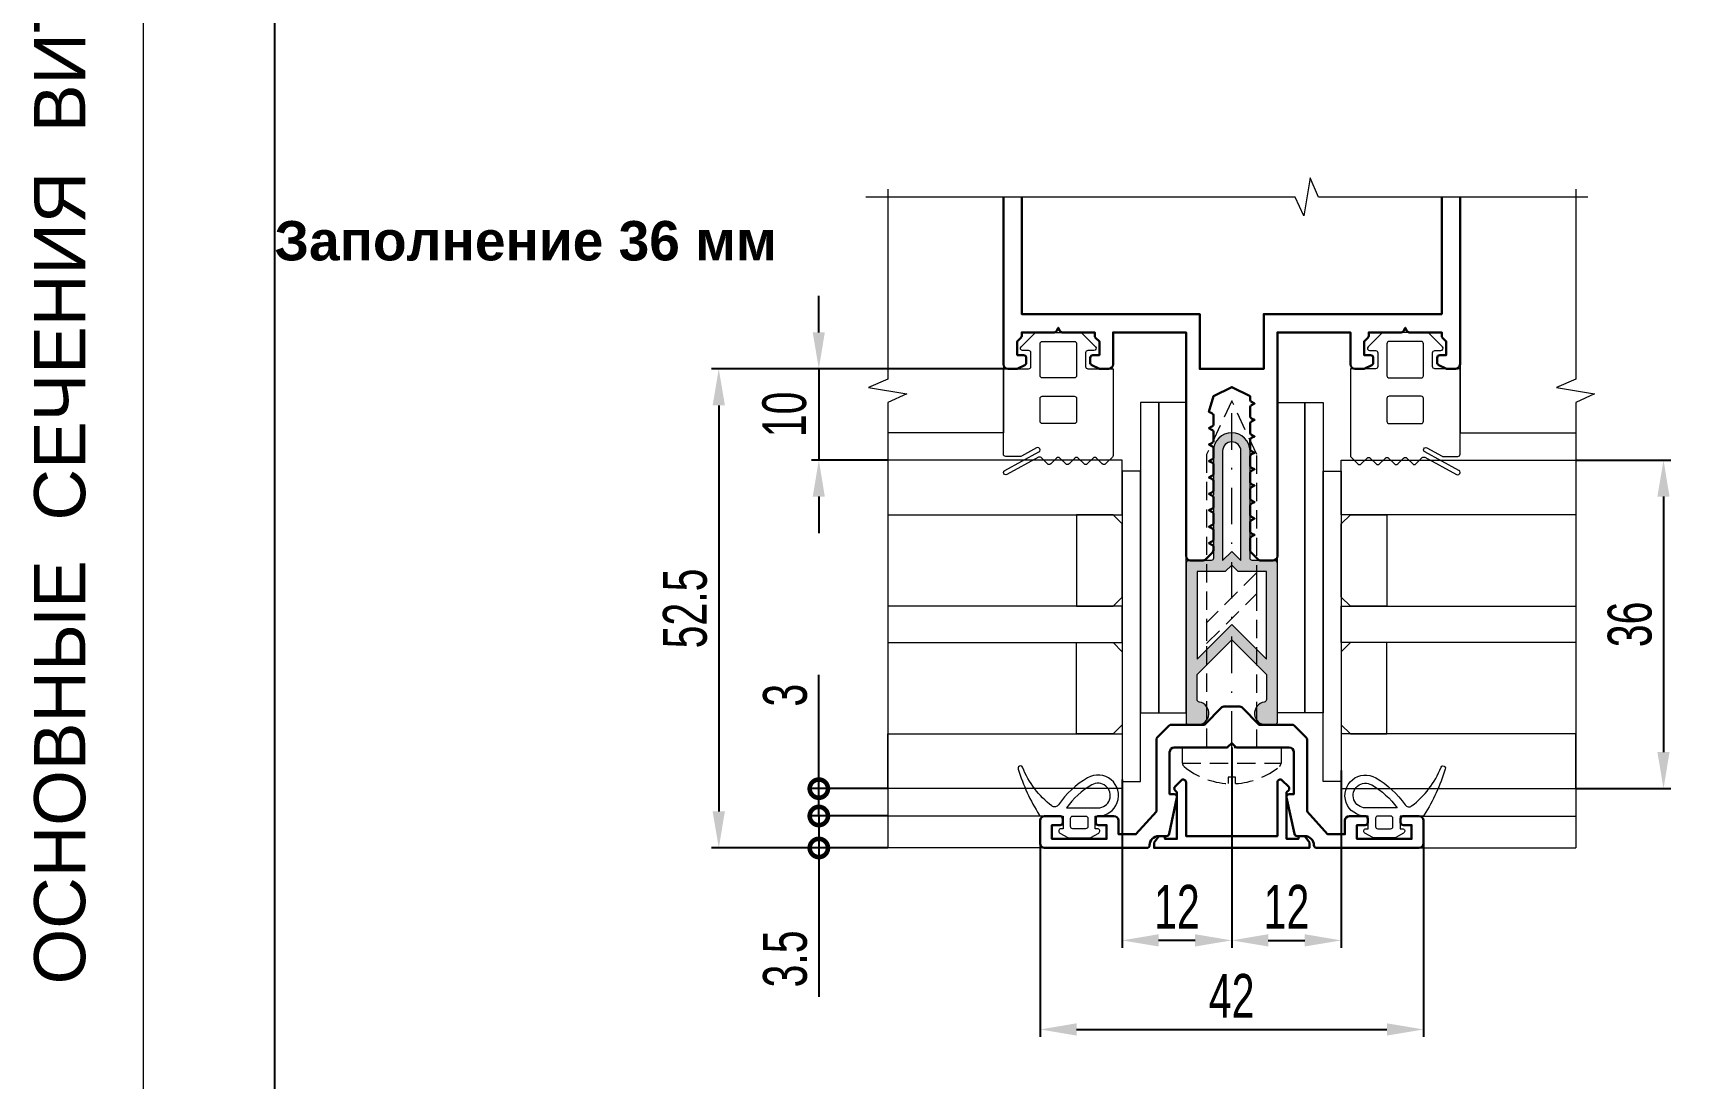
# Model space of a CAD drawing. Extents: x -37 to 8820, y -336 to 478.
# Drawn here: x 8198.5 to 8312.6, y 138.5 to 210.1 of the extents above; entities that cross this region are included whole.
import ezdxf
from ezdxf.enums import TextEntityAlignment as Align

# ---------------------------------------------------------------- set-up
doc = ezdxf.new("R2010")
doc.units = 0
doc.header["$LTSCALE"] = 5
doc.linetypes.add('DASHDOT', pattern=[1, 0.5, -0.25, 0, -0.25])
doc.linetypes.add('HIDDEN', pattern=[0.375, 0.25, -0.125])
doc.layers.get('0').update_dxf_attribs({"linetype": 'CONTINUOUS', "lineweight": 30})
doc.layers.get('DEFPOINTS').update_dxf_attribs({"linetype": 'CONTINUOUS'})
for name, color, linetype, lineweight in [('1', 6, 'DASHDOT', 13), ('2', 3, 'HIDDEN', 13), ('3', 1, 'CONTINUOUS', 20), ('Dimentions', 5, 'CONTINUOUS', 15), ('Glass', 5, 'CONTINUOUS', 20), ('Зигзаг', 1, 'CONTINUOUS', 15), ('Конструкции', 252, 'CONTINUOUS', 20), ('Подкладки', 1, 'CONTINUOUS', 20), ('Текстовый', 7, 'CONTINUOUS', 9), ('Уплотнители', 1, 'CONTINUOUS', 20), ('Штриховка', 1, 'CONTINUOUS', 5)]:
    doc.layers.add(name, color=color, linetype=linetype, lineweight=lineweight)
doc.layers.add('Скрытые', color=14, linetype='CONTINUOUS', plot=False)
doc.styles.add('3', font='RUSS.SHX', dxfattribs={"width": 0.7, "height": 3})
doc.styles.add('4', font='RUSS.shx', dxfattribs={"width": 0.7, "height": 3.5})
doc.styles.add('Каталожный', font='arial.ttf', dxfattribs={"height": 2.5})
doc.styles.add('Фирм', font='arial.ttf', dxfattribs={"height": 3.5})
doc.dimstyles.new('MX1_6', dxfattribs={"dimtxt": 3, "dimasz": 2.5, "dimexe": 0.5, "dimexo": 0, "dimgap": 0.8, "dimtad": 1, "dimlfac": 1.6, "dimdsep": 46, "dimtxsty": '3', "dimcen": 0, "dimclrd": 256, "dimclre": 256, "dimclrt": 256, "dimaunit": 1, "dimadec": 0, "dimazin": 0, "dimtfac": 1, "dimtmove": 0, "dimatfit": 1, "dimfxl": 1, "dimtvp": 1, "dimtolj": 1, "dimtzin": 0, "dimarcsym": 0})

# ---------------------------------------------------------------- blocks, each defined once
blk = doc.blocks.new('*D178')
at = {"layer": 'DEFPOINTS', "color": 0, "linetype": 'Continuous', "transparency": 16777216}
for p in [(8304.07, 180.91), (8304.07, 158.41), (8310.08, 158.41)]:
    blk.add_point(p, dxfattribs=at)
at = {"layer": 'Dimentions', "linetype": 'Continuous', "lineweight": -2, "transparency": 16777216}
for p, q in [((8304.07, 180.91), (8310.58, 180.91)), ((8310.08, 178.41), (8310.08, 160.91)), ((8304.07, 158.41), (8310.58, 158.41))]:
    blk.add_line(p, q, dxfattribs=at)
at = {"layer": 'Dimentions', "linetype": 'Continuous', "transparency": 16777216}
for points in [[(8309.66, 178.41), (8310.49, 178.41), (8310.08, 180.91)], [(8309.66, 160.91), (8310.49, 160.91), (8310.08, 158.41)]]:
    blk.add_solid(points, dxfattribs=at)
at = {"layer": 'Dimentions', "linetype": 'Continuous', "transparency": 16777216, "insert": (8307.78, 169.66), "char_height": 3, "attachment_point": 5, "rotation": 90, "style": '3'}
blk.add_mtext('\\A1;36', dxfattribs=at)
blk = doc.blocks.new('_DotSmall')
at = {"color": 0, "linetype": 'ByBlock', "const_width": 0.5}
blk.add_lwpolyline([(-0.0625, 0, 1), (0.0625, 0, 1)], format="xyb", close=True, dxfattribs=at)
blk = doc.blocks.new('*D179')
at = {"layer": 'DEFPOINTS', "color": 0, "linetype": 'Continuous', "transparency": 16777216}
for p in [(8256.98, 158.41), (8252.26, 156.54), (8256.98, 156.54)]:
    blk.add_point(p, dxfattribs=at)
at = {"layer": 'Dimentions', "linetype": 'Continuous', "lineweight": -2, "transparency": 16777216}
for p, q in [((8252.26, 158.41), (8252.26, 166.21)), ((8256.98, 158.41), (8251.76, 158.41)), ((8252.26, 156.54), (8252.26, 158.41)), ((8256.98, 156.54), (8251.76, 156.54)), ((8252.26, 156.54), (8252.26, 154.04))]:
    blk.add_line(p, q, dxfattribs=at)
at = {"layer": 'Dimentions', "linetype": 'Continuous', "lineweight": -2, "transparency": 16777216, "xscale": 2.5, "yscale": 2.5, "zscale": 2.5}
for p, rotation in [((8252.26, 158.41), 270), ((8252.26, 156.54), 90)]:
    blk.add_blockref('_DotSmall', p, dxfattribs=dict(at, rotation=rotation))
at = {"layer": 'Dimentions', "linetype": 'Continuous', "transparency": 16777216, "insert": (8249.96, 164.81), "char_height": 3, "attachment_point": 5, "rotation": 90, "style": '3'}
blk.add_mtext('\\A1;3', dxfattribs=at)
blk = doc.blocks.new('*D180')
at = {"layer": 'DEFPOINTS', "color": 0, "linetype": 'Continuous', "transparency": 16777216}
for p in [(8264.9, 187.16), (8252.26, 180.91), (8256.98, 180.91)]:
    blk.add_point(p, dxfattribs=at)
at = {"layer": 'Dimentions', "linetype": 'Continuous', "lineweight": -2, "transparency": 16777216}
for p, q in [((8252.26, 189.66), (8252.26, 192.16)), ((8264.9, 187.16), (8251.76, 187.16)), ((8252.26, 187.16), (8252.26, 180.91)), ((8256.98, 180.91), (8251.76, 180.91)), ((8252.26, 178.41), (8252.26, 175.91))]:
    blk.add_line(p, q, dxfattribs=at)
at = {"layer": 'Dimentions', "linetype": 'Continuous', "transparency": 16777216}
for points in [[(8251.84, 189.66), (8252.67, 189.66), (8252.26, 187.16)], [(8251.84, 178.41), (8252.67, 178.41), (8252.26, 180.91)]]:
    blk.add_solid(points, dxfattribs=at)
at = {"layer": 'Dimentions', "linetype": 'Continuous', "transparency": 16777216, "insert": (8249.91, 184.04), "char_height": 3, "attachment_point": 5, "rotation": 90, "style": '3'}
blk.add_mtext('\\A1;10', dxfattribs=at)
blk = doc.blocks.new('*D181')
at = {"layer": 'DEFPOINTS', "color": 0, "linetype": 'Continuous', "transparency": 16777216}
for p in [(8254.99, 187.16), (8245.41, 154.35), (8256.98, 154.35)]:
    blk.add_point(p, dxfattribs=at)
at = {"layer": 'Dimentions', "linetype": 'Continuous', "lineweight": -2, "transparency": 16777216}
for p, q in [((8254.99, 187.16), (8244.91, 187.16)), ((8245.41, 184.66), (8245.41, 156.85)), ((8256.98, 154.35), (8244.91, 154.35))]:
    blk.add_line(p, q, dxfattribs=at)
at = {"layer": 'Dimentions', "linetype": 'Continuous', "transparency": 16777216}
for points in [[(8244.99, 184.66), (8245.83, 184.66), (8245.41, 187.16)], [(8244.99, 156.85), (8245.83, 156.85), (8245.41, 154.35)]]:
    blk.add_solid(points, dxfattribs=at)
at = {"layer": 'Dimentions', "linetype": 'Continuous', "transparency": 16777216, "insert": (8243.11, 170.75), "char_height": 3, "attachment_point": 5, "rotation": 90, "style": '3'}
blk.add_mtext('\\A1;52.5', dxfattribs=at)
blk = doc.blocks.new('KP45571')
at = {"lineweight": -2, "flags": 128}
blk.add_lwpolyline([(6.21, -5.01, -0.414214), (6.21, -5.44), (5.54, -6.11, -0.668179), (5, -5.88), (5, 0), (-5, 0), (-5, -5.88, -0.668179), (-5.54, -6.11), (-6.21, -5.44, -0.414214), (-6.21, -5.01), (-6, -4.8), (-6, 0.3), (-7.3, 0.3), (-7.3, 0.3, -0.414214), (-7.6, 0), (-8, 0), (-8.5, 0.7), (-8.5, 1.3), (8.5, 1.3), (8.5, 0.7), (8, 0), (7.6, 0, -0.414214), (7.3, 0.3), (6, 0.3), (6, -4.8)], format="xyb", close=True, dxfattribs=at)
at = {"layer": '3', "style": '4', "width": 0.7, "flags": 3}
blk.add_attdef('КП45571', (0, 1.3), '', height=3.5, dxfattribs=at)
blk = doc.blocks.new('*D198')
at = {"layer": 'DEFPOINTS', "color": 0, "linetype": 'Continuous', "transparency": 16777216}
for p in [(8256.98, 156.54), (8252.26, 154.35), (8256.98, 154.35)]:
    blk.add_point(p, dxfattribs=at)
at = {"layer": 'Dimentions', "linetype": 'Continuous', "lineweight": -2, "transparency": 16777216}
for p, q in [((8252.26, 156.54), (8252.26, 159.04)), ((8256.98, 156.54), (8251.76, 156.54)), ((8252.26, 156.54), (8252.26, 154.35)), ((8256.98, 154.35), (8251.76, 154.35)), ((8252.26, 154.35), (8252.26, 144.15))]:
    blk.add_line(p, q, dxfattribs=at)
at = {"layer": 'Dimentions', "linetype": 'Continuous', "lineweight": -2, "transparency": 16777216, "xscale": 2.5, "yscale": 2.5, "zscale": 2.5}
for p, rotation in [((8252.26, 156.54), 270), ((8252.26, 154.35), 90)]:
    blk.add_blockref('_DotSmall', p, dxfattribs=dict(at, rotation=rotation))
at = {"layer": 'Dimentions', "linetype": 'Continuous', "transparency": 16777216, "insert": (8249.96, 146.75), "char_height": 3, "attachment_point": 5, "rotation": 90, "style": '3'}
blk.add_mtext('\\A1;3.5', dxfattribs=at)
blk = doc.blocks.new('*D199')
at = {"layer": 'DEFPOINTS', "color": 0, "transparency": 16777216}
for p in [(8280.52, 161.22), (8273.02, 159.04), (8273.02, 148.02)]:
    blk.add_point(p, dxfattribs=at)
at = {"layer": 'Dimentions', "lineweight": -2, "transparency": 16777216}
for p, q in [((8280.52, 161.22), (8280.52, 147.52)), ((8273.02, 159.04), (8273.02, 147.52)), ((8278.02, 148.02), (8275.52, 148.02))]:
    blk.add_line(p, q, dxfattribs=at)
at = {"layer": 'Dimentions', "transparency": 16777216}
for points in [[(8275.52, 148.44), (8275.52, 147.6), (8273.02, 148.02)], [(8278.02, 148.44), (8278.02, 147.6), (8280.52, 148.02)]]:
    blk.add_solid(points, dxfattribs=at)
at = {"layer": 'Dimentions', "transparency": 16777216, "insert": (8276.77, 150.32), "char_height": 3, "attachment_point": 5, "style": '3'}
blk.add_mtext('\\A1;12', dxfattribs=at)
blk = doc.blocks.new('*D200')
at = {"layer": 'DEFPOINTS', "color": 0, "transparency": 16777216}
for p in [(8280.52, 161.22), (8288.02, 159.66), (8288.02, 148.02)]:
    blk.add_point(p, dxfattribs=at)
at = {"layer": 'Dimentions', "lineweight": -2, "transparency": 16777216}
for p, q in [((8280.52, 161.22), (8280.52, 147.52)), ((8288.02, 159.66), (8288.02, 147.52)), ((8283.02, 148.02), (8285.52, 148.02))]:
    blk.add_line(p, q, dxfattribs=at)
at = {"layer": 'Dimentions', "transparency": 16777216}
for points in [[(8283.02, 148.44), (8283.02, 147.6), (8280.52, 148.02)], [(8285.52, 148.44), (8285.52, 147.6), (8288.02, 148.02)]]:
    blk.add_solid(points, dxfattribs=at)
at = {"layer": 'Dimentions', "transparency": 16777216, "insert": (8284.27, 150.32), "char_height": 3, "attachment_point": 5, "style": '3'}
blk.add_mtext('\\A1;12', dxfattribs=at)
blk = doc.blocks.new('*D201')
at = {"layer": 'DEFPOINTS', "color": 0, "transparency": 16777216}
for p in [(8267.4, 154.66), (8293.65, 154.66), (8293.65, 141.92)]:
    blk.add_point(p, dxfattribs=at)
at = {"layer": 'Dimentions', "lineweight": -2, "transparency": 16777216}
for p, q in [((8267.4, 154.66), (8267.4, 141.42)), ((8293.65, 154.66), (8293.65, 141.42)), ((8269.9, 141.92), (8291.15, 141.92))]:
    blk.add_line(p, q, dxfattribs=at)
at = {"layer": 'Dimentions', "transparency": 16777216}
for points in [[(8269.9, 142.34), (8269.9, 141.5), (8267.4, 141.92)], [(8291.15, 142.34), (8291.15, 141.5), (8293.65, 141.92)]]:
    blk.add_solid(points, dxfattribs=at)
at = {"layer": 'Dimentions', "transparency": 16777216, "insert": (8280.52, 144.22), "char_height": 3, "attachment_point": 5, "style": '3'}
blk.add_mtext('\\A1;42', dxfattribs=at)

msp = doc.modelspace()

# ---------------------------------------------------------------- hatches: boundary and pattern name
at = {"layer": 'Штриховка'}
h = msp.add_hatch(color=256, dxfattribs=at)
h.dxf.hatch_style = 1
edge = h.paths.add_edge_path(flags=16)
edge.add_line((8280.5242, 174.6605), (8281.1492, 174.0355))
edge.add_line((8281.1492, 174.0355), (8281.1492, 181.5355))
edge.add_arc((8280.5242, 181.5355), 0.625, 0, 180)
edge.add_line((8279.8992, 181.5355), (8279.8992, 174.0355))
edge.add_line((8279.8992, 174.0355), (8280.5242, 174.6605))
h.paths.add_polyline_path([(8280.9635, 173.2855), (8280.5242, 173.7249), (8280.0848, 173.2855), (8278.1492, 173.2855), (8278.1492, 167.2837), (8280.5242, 169.6587), (8282.8992, 167.2837), (8282.8992, 173.2855)], flags=16)
edge = h.paths.add_edge_path()
edge.add_line((8283.4617, 174.0355), (8281.9304, 174.0355))
edge.add_arc((8281.9304, 174.1918), 0.1562, 180, 270, ccw=False)
edge.add_line((8281.7742, 174.1918), (8281.7742, 178.2855))
edge.add_arc((8281.6804, 178.4105), 0.1562, 306.869898, 413.130102)
edge.add_line((8281.7742, 178.5355), (8281.7742, 181.5355))
edge.add_arc((8280.5242, 181.5355), 1.25, 0, 180)
edge.add_line((8279.2742, 181.5355), (8279.2742, 178.5355))
edge.add_arc((8279.3679, 178.4105), 0.1562, 126.869898, 233.130102)
edge.add_line((8279.2742, 178.2855), (8279.2742, 174.1918))
edge.add_arc((8279.1179, 174.1918), 0.1562, -90, 0, ccw=False)
edge.add_line((8279.1179, 174.0355), (8277.5867, 174.0355))
edge.add_arc((8277.5867, 173.848), 0.1875, 90, 180)
edge.add_line((8277.3992, 173.848), (8277.3992, 162.973))
edge.add_arc((8277.5867, 162.973), 0.1875, 180, 270)
edge.add_line((8277.5867, 162.7855), (8278.1804, 162.7855))
edge.add_arc((8278.1804, 163.5668), 0.7812, 270, 440.718201)
edge.add_arc((8278.3367, 164.5229), 0.1875, 180, 260.718201, ccw=False)
edge.add_line((8278.1492, 164.5229), (8278.1492, 166.223))
edge.add_line((8278.1492, 166.223), (8280.5242, 168.598))
edge.add_line((8280.5242, 168.598), (8282.8992, 166.223))
edge.add_line((8282.8992, 166.223), (8282.8992, 164.5229))
edge.add_arc((8282.7117, 164.5229), 0.1875, -80.718201, 0, ccw=False)
edge.add_arc((8282.8679, 163.5668), 0.7812, 99.281799, 270)
edge.add_line((8282.8679, 162.7855), (8283.4617, 162.7855))
edge.add_arc((8283.4617, 162.973), 0.1875, 270, 360)
edge.add_line((8283.6492, 162.973), (8283.6492, 173.848))
edge.add_arc((8283.4617, 173.848), 0.1875, 360, 450)

# ---------------------------------------------------------------- linework, layer by layer
msp.add_lwpolyline([(8264.8992, 198.9244), (8264.8992, 187.473, 0.41421356), (8265.2117, 187.1605), (8265.7924, 187.1605, 0.11643382), (8265.8762, 187.1803), (8266.358, 187.4212, 0.28407904), (8266.4617, 187.5889), (8266.4617, 187.9105, 0.41421356), (8266.2742, 188.098), (8265.8367, 188.098), (8265.8367, 189.0355), (8266.0942, 189.2931, 0.19891237), (8266.1492, 189.4257), (8266.1492, 189.6605), (8268.377, 189.6605, 0.28407904), (8268.5447, 189.7642), (8268.6492, 189.973), (8268.7536, 189.7642, 0.28407904), (8268.9213, 189.6605), (8271.1492, 189.6605), (8271.1492, 189.4257, 0.19891237), (8271.2041, 189.2931), (8271.4617, 189.0355), (8271.4617, 188.098), (8271.0242, 188.098, 0.41421356), (8270.8367, 187.9105), (8270.8367, 187.5889, 0.28407904), (8270.9403, 187.4212), (8271.4221, 187.1803, 0.11643382), (8271.5059, 187.1605), (8272.0867, 187.1605, 0.41421356), (8272.3992, 187.473), (8272.3992, 189.6605), (8277.3992, 189.6605), (8277.3992, 174.348, 0.41421356), (8277.7117, 174.0355), (8278.5715, 174.0355, 0.19891237), (8278.7041, 174.0905), (8279.2192, 174.6056, 0.19891237), (8279.2742, 174.7382), (8279.2742, 174.9509, 0.28407904), (8279.1705, 175.1186), (8278.9617, 175.223), (8279.1705, 175.3275, 0.28407904), (8279.2742, 175.4952), (8279.2742, 176.0759, 0.28407904), (8279.1705, 176.2436), (8278.9617, 176.348), (8279.1705, 176.4525, 0.28407904), (8279.2742, 176.6202), (8279.2742, 177.2009, 0.28407904), (8279.1705, 177.3686), (8278.9617, 177.473), (8279.1705, 177.5775, 0.28407904), (8279.2742, 177.7452), (8279.2742, 178.3259, 0.28407904), (8279.1705, 178.4936), (8278.9617, 178.598), (8279.1705, 178.7025, 0.28407904), (8279.2742, 178.8702), (8279.2742, 179.4509, 0.28407904), (8279.1705, 179.6186), (8278.9617, 179.723), (8279.1705, 179.8275, 0.28407904), (8279.2742, 179.9952), (8279.2742, 180.5759, 0.28407904), (8279.1705, 180.7436), (8278.9617, 180.848), (8279.1705, 180.9525, 0.28407904), (8279.2742, 181.1202), (8279.2742, 181.7009, 0.28407904), (8279.1705, 181.8686), (8278.9617, 181.973), (8279.1705, 182.0775, 0.28407904), (8279.2742, 182.2452), (8279.2742, 182.8259, 0.28407904), (8279.1705, 182.9936), (8278.9617, 183.098), (8279.1705, 183.2025, 0.28407904), (8279.2742, 183.3702), (8279.2742, 183.9509, 0.28407904), (8279.1705, 184.1186), (8278.9617, 184.223), (8279.2742, 185.2855), (8280.5242, 185.9105), (8281.7742, 185.2855), (8281.7742, 185.0577, 0.28407904), (8281.8778, 184.89), (8282.0867, 184.7855), (8281.8778, 184.6811, 0.28407904), (8281.7742, 184.5134), (8281.7742, 183.9327, 0.28407904), (8281.8778, 183.765), (8282.0867, 183.6605), (8281.8778, 183.5561, 0.28407904), (8281.7742, 183.3884), (8281.7742, 182.8077, 0.28407904), (8281.8778, 182.64), (8282.0867, 182.5355), (8281.8778, 182.4311, 0.28407904), (8281.7742, 182.2634), (8281.7742, 181.6827, 0.28407904), (8281.8778, 181.515), (8282.0867, 181.4105), (8281.8778, 181.3061, 0.28407904), (8281.7742, 181.1384), (8281.7742, 180.5577, 0.28407904), (8281.8778, 180.39), (8282.0867, 180.2855), (8281.8778, 180.1811, 0.28407904), (8281.7742, 180.0134), (8281.7742, 179.4327, 0.28407904), (8281.8778, 179.265), (8282.0867, 179.1605), (8281.8778, 179.0561, 0.28407904), (8281.7742, 178.8884), (8281.7742, 178.3077, 0.28407904), (8281.8778, 178.14), (8282.0867, 178.0355), (8281.8778, 177.9311, 0.28407904), (8281.7742, 177.7634), (8281.7742, 177.1827, 0.28407904), (8281.8778, 177.015), (8282.0867, 176.9105), (8281.8778, 176.8061, 0.28407904), (8281.7742, 176.6384), (8281.7742, 176.0577, 0.28407904), (8281.8778, 175.89), (8282.0867, 175.7855), (8281.8778, 175.6811, 0.28407904), (8281.7742, 175.5134), (8281.7742, 174.7382, 0.19891237), (8281.8291, 174.6056), (8282.3442, 174.0905, 0.19891237), (8282.4768, 174.0355), (8283.3367, 174.0355, 0.41421356), (8283.6492, 174.348), (8283.6492, 189.6605), (8288.6492, 189.6605), (8288.6492, 187.473, 0.41421356), (8288.9617, 187.1605), (8289.5424, 187.1605, 0.11643382), (8289.6262, 187.1803), (8290.108, 187.4212, 0.28407904), (8290.2117, 187.5889), (8290.2117, 187.9105, 0.41421356), (8290.0242, 188.098), (8289.5867, 188.098), (8289.5867, 189.0355), (8289.8442, 189.2931, 0.19891237), (8289.8992, 189.4257), (8289.8992, 189.6605), (8292.127, 189.6605, 0.28407904), (8292.2947, 189.7642), (8292.3992, 189.973), (8292.5036, 189.7642, 0.28407904), (8292.6713, 189.6605), (8294.8992, 189.6605), (8294.8992, 189.4257, 0.19891237), (8294.9541, 189.2931), (8295.2117, 189.0355), (8295.2117, 188.098), (8294.7742, 188.098, 0.41421356), (8294.5867, 187.9105), (8294.5867, 187.5889, 0.28407904), (8294.6903, 187.4212), (8295.1721, 187.1803, 0.11643382), (8295.2559, 187.1605), (8295.8367, 187.1605, 0.41421356), (8296.1492, 187.473), (8296.1492, 198.9244)], format="xyb")
msp.add_lwpolyline([(8266.1492, 198.9157), (8266.1492, 190.9105), (8278.3367, 190.9105), (8278.3367, 187.1605), (8282.7117, 187.1605), (8282.7117, 190.9105), (8294.8992, 190.9105), (8294.8992, 198.9244)])
msp.add_lwpolyline([(8272.4617, 156.5355), (8271.3992, 156.5355, 0.41421356), (8271.2117, 156.348), (8271.2117, 156.098, 0.41421356), (8271.3992, 155.9105), (8271.9617, 155.9105), (8271.9617, 154.973), (8268.2117, 154.973), (8268.2117, 155.9105), (8268.7742, 155.9105, 0.41421356), (8268.9617, 156.098), (8268.9617, 156.348, 0.41421356), (8268.7742, 156.5355), (8267.7117, 156.5355, 0.41421356), (8267.3992, 156.223), (8267.3992, 154.6605, 0.41421356), (8267.7117, 154.348), (8274.7117, 154.348, 0.41421356), (8274.8992, 154.5355, -0.41421356), (8275.5242, 155.1605), (8276.0553, 155.1605, 0.35411857), (8276.2387, 155.3091), (8276.7701, 157.8091, 0.47697553), (8276.5867, 158.0355), (8276.2742, 158.0355), (8276.2742, 160.9105, -0.41421356), (8276.5867, 161.223), (8280.134, 161.223, 0.19891237), (8280.2666, 161.278), (8280.5242, 161.5355), (8280.7817, 161.278, 0.19891237), (8280.9143, 161.223), (8284.4617, 161.223, -0.41421356), (8284.7742, 160.9105), (8284.7742, 158.0355), (8284.4617, 158.0355, 0.47697553), (8284.2782, 157.8091), (8284.8096, 155.3091, 0.35411857), (8284.993, 155.1605), (8285.5242, 155.1605, -0.41421356), (8286.1492, 154.5355, 0.41421356), (8286.3367, 154.348), (8293.3367, 154.348, 0.41421356), (8293.6492, 154.6605), (8293.6492, 156.223, 0.41421356), (8293.3367, 156.5355), (8292.2742, 156.5355, 0.41421356), (8292.0867, 156.348), (8292.0867, 156.098, 0.41421356), (8292.2742, 155.9105), (8292.8367, 155.9105), (8292.8367, 154.973), (8289.0867, 154.973), (8289.0867, 155.9105), (8289.6492, 155.9105, 0.41421356), (8289.8367, 156.098), (8289.8367, 156.348, 0.41421356), (8289.6492, 156.5355), (8288.5867, 156.5355, 0.41421356), (8288.2742, 156.223), (8288.2742, 155.2855), (8287.0867, 155.2854), (8285.6804, 156.848), (8285.6804, 161.7704, 0.19891237), (8285.6255, 161.903), (8284.7978, 162.7306, 0.19891237), (8284.6652, 162.7855), (8282.3992, 162.7855), (8281.2041, 163.9806, 0.19891237), (8281.0715, 164.0355), (8279.9768, 164.0355, 0.19891237), (8279.8442, 163.9806), (8278.6492, 162.7855), (8276.3831, 162.7855, 0.19891237), (8276.2505, 162.7306), (8275.4228, 161.903, 0.19891237), (8275.3679, 161.7704), (8275.3679, 156.848), (8273.9617, 155.2855), (8272.7742, 155.2855), (8272.7742, 156.223, 0.41421356)], format="xyb", close=True)
at = {"layer": '1'}
msp.add_line((8280.5242, 161.223), (8280.5242, 184.973), dxfattribs=at)
at = {"layer": '2'}
msp.add_line((8277.1492, 160.167), (8283.8992, 160.167), dxfattribs=at)
for points in [[(8282.2429, 161.223), (8282.2429, 181.2872), (8280.5242, 184.973), (8278.8054, 181.2872), (8278.8054, 161.223)], [(8278.8054, 168.3413), (8282.2429, 171.7788), (8282.2429, 173.2111), (8278.8054, 169.7736)]]:
    msp.add_lwpolyline(points, close=True, dxfattribs=at)
msp.add_lwpolyline([(8280.2785, 158.7602, -0.16184886), (8277.2628, 159.9259, -0.22388754), (8277.1492, 160.167), (8277.1492, 161.223), (8283.8992, 161.223), (8283.8992, 160.167, -0.22388754), (8283.7855, 159.9259, -0.16184886), (8280.7698, 158.7602), (8280.7698, 159.1979), (8280.2785, 159.1979)], format="xyb", close=True, dxfattribs=at)
at = {"layer": '3'}
for points in [[(8283.4617, 174.0355), (8281.9304, 174.0355, -0.41421356), (8281.7742, 174.1918), (8281.7742, 178.2855, 0.5), (8281.7742, 178.5355), (8281.7742, 181.5355, 1), (8279.2742, 181.5355), (8279.2742, 178.5355, 0.5), (8279.2742, 178.2855), (8279.2742, 174.1918, -0.41421356), (8279.1179, 174.0355), (8277.5867, 174.0355, 0.41421356), (8277.3992, 173.848), (8277.3992, 162.973, 0.41421356), (8277.5867, 162.7855), (8278.1804, 162.7855, 0.92211283), (8278.3064, 164.3378, -0.36752318), (8278.1492, 164.5229), (8278.1492, 166.223), (8280.5242, 168.598), (8282.8992, 166.223), (8282.8992, 164.5229, -0.36752318), (8282.7419, 164.3378, 0.92211283), (8282.8679, 162.7855), (8283.4617, 162.7855, 0.41421356), (8283.6492, 162.973), (8283.6492, 173.848, 0.41421356)], [(8280.5242, 174.6605), (8281.1492, 174.0355), (8281.1492, 181.5355, 1), (8279.8992, 181.5355), (8279.8992, 174.0355), (8280.5242, 174.6605)], [(8266.2005, 159.8747, 1.0422603), (8265.9155, 159.7471, 0.06938651), (8267.3527, 156.6077, 0.25612166), (8267.4845, 156.5355), (8268.9929, 156.5355), (8268.9929, 155.6605), (8268.8367, 155.6605, 0.76732699), (8268.7585, 155.369), (8269.2998, 155.0565, 0.1316525), (8269.3779, 155.0355), (8270.7954, 155.0355, 0.1316525), (8270.8735, 155.0565), (8271.4148, 155.369, 0.76732699), (8271.3367, 155.6605), (8271.1804, 155.6605), (8271.1804, 156.5355), (8271.3679, 156.5355, 1.30631166), (8270.6592, 159.1564, 0.11066769), (8268.6568, 157.2961, -0.42927293), (8268.2093, 157.2248, -0.13544749)], [(8294.8478, 159.8747, -1.0422603), (8295.1328, 159.7471, -0.06938651), (8293.6956, 156.6077, -0.25612166), (8293.5638, 156.5355), (8292.0554, 156.5355), (8292.0554, 155.6605), (8292.2117, 155.6605, -0.76732699), (8292.2898, 155.369), (8291.7485, 155.0565, -0.1316525), (8291.6704, 155.0355), (8290.2529, 155.0355, -0.1316525), (8290.1748, 155.0565), (8289.6335, 155.369, -0.76732699), (8289.7117, 155.6605), (8289.8679, 155.6605), (8289.8679, 156.5355), (8289.6804, 156.5355, -1.30631166), (8290.3891, 159.1564, -0.11066769), (8292.3915, 157.2961, 0.42927293), (8292.839, 157.2248, 0.13544749)], [(8271.3679, 157.098, 1.30631166), (8270.9427, 158.6706, 0.10411857), (8269.2054, 157.098)], [(8289.6804, 157.098, -1.30631166), (8290.1056, 158.6706, -0.10411857), (8291.8429, 157.098)], [(8269.6492, 156.5355), (8270.5242, 156.5355, -0.41421356), (8270.6804, 156.3793), (8270.6804, 155.8168, -0.41421356), (8270.5242, 155.6605), (8269.6492, 155.6605, -0.41421356), (8269.4929, 155.8168), (8269.4929, 156.3793, -0.41421356)], [(8291.3992, 156.5355), (8290.5242, 156.5355, 0.41421356), (8290.3679, 156.3793), (8290.3679, 155.8168, 0.41421356), (8290.5242, 155.6605), (8291.3992, 155.6605, 0.41421356), (8291.5554, 155.8168), (8291.5554, 156.3793, 0.41421356)]]:
    msp.add_lwpolyline(points, format="xyb", close=True, dxfattribs=at)
msp.add_lwpolyline([(8280.9635, 173.2855), (8280.5242, 173.7249), (8280.0848, 173.2855), (8278.1492, 173.2855), (8278.1492, 167.2837), (8280.5242, 169.6587), (8282.8992, 167.2837), (8282.8992, 173.2855)], close=True, dxfattribs=at)
at = {"layer": 'Dimentions', "linetype": 'Continuous'}
msp.add_line((8206, 297), (8206, 0), dxfattribs=at)
at = {"layer": 'Glass'}
for points in [[(8256.979, 177.1634), (8273.0242, 177.1605), (8273.0242, 180.9105), (8256.979, 180.9134)], [(8304.0693, 177.1605), (8288.0242, 177.1605), (8288.0242, 180.9105), (8304.0693, 180.9105)], [(8273.0242, 171.5355), (8273.0242, 176.5355), (8272.3992, 177.1605), (8269.8992, 177.1605), (8269.8992, 170.9105), (8272.3992, 170.9105)], [(8288.0242, 171.5355), (8288.0242, 176.5355), (8288.6492, 177.1605), (8291.1492, 177.1605), (8291.1492, 170.9105), (8288.6492, 170.9105)], [(8256.979, 168.4134), (8273.0242, 168.4105), (8273.0242, 170.9105), (8256.979, 170.9134)], [(8304.0693, 168.4105), (8288.0242, 168.4105), (8288.0242, 170.9105), (8304.0693, 170.9105)], [(8273.0242, 167.7855), (8273.0242, 162.7855), (8272.3992, 162.1605), (8269.8992, 162.1605), (8269.8992, 168.4105), (8272.3992, 168.4105)], [(8288.0242, 167.7855), (8288.0242, 162.7855), (8288.6492, 162.1605), (8291.1492, 162.1605), (8291.1492, 168.4105), (8288.6492, 168.4105)], [(8256.979, 162.1634), (8273.0242, 162.1605), (8273.0242, 158.4105), (8256.979, 158.4134)], [(8304.0693, 162.1605), (8288.0242, 162.1605), (8288.0242, 158.4105), (8304.0693, 158.4105)]]:
    msp.add_lwpolyline(points, close=True, dxfattribs=at)
at = {"layer": 'Зигзаг'}
for points in [[(8304.909, 198.9244), (8286.4668, 198.9244), (8285.8859, 200.2423), (8285.4503, 197.6296), (8284.8678, 198.9244), (8255.4684, 198.9244)], [(8256.979, 199.4638), (8256.979, 186.4611), (8255.6611, 185.8802), (8258.2738, 185.4446), (8256.979, 184.8621), (8256.979, 154.348)], [(8304.0693, 199.4638), (8304.0693, 186.4611), (8302.7514, 185.8802), (8305.3641, 185.4446), (8304.0693, 184.8621), (8304.0693, 154.348)]]:
    msp.add_lwpolyline(points, dxfattribs=at)
at = {"layer": 'Конструкции'}
for p, q in [((8267.7117, 156.5355), (8256.979, 156.5355)), ((8293.3367, 156.5355), (8304.0693, 156.5355)), ((8267.7117, 154.348), (8256.979, 154.348)), ((8293.3367, 154.348), (8304.0693, 154.348))]:
    msp.add_line(p, q, dxfattribs=at)
for points in [[(8264.8992, 198.9244), (8264.8992, 182.7855), (8256.979, 182.7855)], [(8296.1492, 198.9244), (8296.1492, 182.7855), (8304.0693, 182.7855)]]:
    msp.add_lwpolyline(points, dxfattribs=at)
at = {"layer": 'Подкладки'}
for points in [[(8275.5242, 184.8443), (8274.2742, 184.8443), (8274.2742, 163.5943), (8275.5242, 163.5943)], [(8277.3992, 184.8443), (8275.5242, 184.8443), (8275.5242, 163.5943), (8277.3992, 163.5943)], [(8283.6492, 184.8443), (8285.5242, 184.8443), (8285.5242, 163.5943), (8283.6492, 163.5943)], [(8285.5242, 184.8443), (8286.7742, 184.8443), (8286.7742, 163.5943), (8285.5242, 163.5943)], [(8274.2742, 180.1605), (8273.0242, 180.1605), (8273.0242, 158.9105), (8274.2742, 158.9105)], [(8286.7742, 180.1605), (8288.0242, 180.1605), (8288.0242, 158.9105), (8286.7742, 158.9105)]]:
    msp.add_lwpolyline(points, close=True, dxfattribs=at)
at = {"layer": 'Скрытые', "linetype": 'Continuous'}
msp.add_lwpolyline([(8380, 10), (8380, 287), (8215, 287), (8215, 10)], close=True, dxfattribs=at)
at = {"layer": 'Уплотнители'}
for points in [[(8267.1684, 181.7464), (8266.1233, 181.1794, -0.12491271), (8266.0488, 181.1605), (8265.0554, 181.1605, -0.41421356), (8264.8992, 181.3168), (8264.8992, 187.1605), (8266.6179, 187.1605, 0.41421356), (8266.7742, 187.3168), (8266.7742, 188.2543, 0.41421356), (8266.6179, 188.4105), (8266.2117, 188.4105, -0.66858666), (8266.1013, 188.6774), (8267.0409, 189.6149, -0.19861919), (8267.1513, 189.6605), (8270.147, 189.6605, -0.19861919), (8270.2574, 189.6149), (8271.197, 188.6774, -0.66858666), (8271.0867, 188.4105), (8270.6804, 188.4105, 0.41421356), (8270.5242, 188.2543), (8270.5242, 187.3168, 0.41421356), (8270.6804, 187.1605), (8272.3992, 187.1605), (8272.3992, 181.2253, -0.19891237), (8272.3534, 181.1148), (8271.8846, 180.646, -0.41421356), (8271.6637, 180.646), (8271.2596, 181.05, 0.41421356), (8271.0387, 181.05), (8270.6346, 180.646, -0.41421356), (8270.4137, 180.646), (8270.0096, 181.05, 0.41421356), (8269.7887, 181.05), (8269.3846, 180.646, -0.41421356), (8269.1637, 180.646), (8268.7596, 181.05, 0.41421356), (8268.5387, 181.05), (8268.1346, 180.646, -0.41421356), (8267.9137, 180.646), (8267.4816, 181.0781, 0.33207606), (8267.2966, 181.1049), (8265.1299, 179.9294, -1), (8264.9809, 180.2041), (8267.3174, 181.4717, 1)], [(8293.8799, 181.7464), (8294.925, 181.1794, 0.12491271), (8294.9995, 181.1605), (8295.9929, 181.1605, 0.41421356), (8296.1492, 181.3168), (8296.1492, 187.1605), (8294.4304, 187.1605, -0.41421356), (8294.2742, 187.3168), (8294.2742, 188.2543, -0.41421356), (8294.4304, 188.4105), (8294.8367, 188.4105, 0.66858666), (8294.947, 188.6774), (8294.0074, 189.6149, 0.19861919), (8293.897, 189.6605), (8290.9013, 189.6605, 0.19861919), (8290.7909, 189.6149), (8289.8513, 188.6774, 0.66858666), (8289.9617, 188.4105), (8290.3679, 188.4105, -0.41421356), (8290.5242, 188.2543), (8290.5242, 187.3168, -0.41421356), (8290.3679, 187.1605), (8288.6492, 187.1605), (8288.6492, 181.2253, 0.19891237), (8288.6949, 181.1148), (8289.1637, 180.646, 0.41421356), (8289.3846, 180.646), (8289.7887, 181.05, -0.41421356), (8290.0096, 181.05), (8290.4137, 180.646, 0.41421356), (8290.6346, 180.646), (8291.0387, 181.05, -0.41421356), (8291.2596, 181.05), (8291.6637, 180.646, 0.41421356), (8291.8846, 180.646), (8292.2887, 181.05, -0.41421356), (8292.5096, 181.05), (8292.9137, 180.646, 0.41421356), (8293.1346, 180.646), (8293.5667, 181.0781, -0.33207606), (8293.7517, 181.1049), (8295.9184, 179.9294, 1), (8296.0674, 180.2041), (8293.7309, 181.4717, -1)], [(8267.5554, 189.0355), (8269.7429, 189.0355, -0.41421356), (8269.8992, 188.8793), (8269.8992, 186.6918, -0.41421356), (8269.7429, 186.5355), (8267.5554, 186.5355, -0.41421356), (8267.3992, 186.6918), (8267.3992, 188.8793, -0.41421356)], [(8293.4929, 189.0355), (8291.3054, 189.0355, 0.41421356), (8291.1492, 188.8793), (8291.1492, 186.6918, 0.41421356), (8291.3054, 186.5355), (8293.4929, 186.5355, 0.41421356), (8293.6492, 186.6918), (8293.6492, 188.8793, 0.41421356)], [(8267.5554, 185.2855), (8269.7429, 185.2855, -0.41421356), (8269.8992, 185.1293), (8269.8992, 183.5668, -0.41421356), (8269.7429, 183.4105), (8267.5554, 183.4105, -0.41421356), (8267.3992, 183.5668), (8267.3992, 185.1293, -0.41421356)], [(8293.4929, 185.2855), (8291.3054, 185.2855, 0.41421356), (8291.1492, 185.1293), (8291.1492, 183.5668, 0.41421356), (8291.3054, 183.4105), (8293.4929, 183.4105, 0.41421356), (8293.6492, 183.5668), (8293.6492, 185.1293, 0.41421356)]]:
    msp.add_lwpolyline(points, format="xyb", close=True, dxfattribs=at)

# ---------------------------------------------------------------- block references
at = {"xscale": 0.625, "yscale": 0.625, "zscale": 0.625, "rotation": 180}
msp.add_blockref('KP45571', (8280.5242, 155.1605), dxfattribs=at)

# ---------------------------------------------------------------- texts
at = {"layer": 'Текстовый', "style": 'Фирм'}
msp.add_text('ОСНОВНЫЕ  СЕЧЕНИЯ  ВИТРАЖА', height=3.5, rotation=90, dxfattribs=at).set_placement((8202.0431, 186.2205), align=Align.CENTER)
at = {"layer": 'Текстовый', "linetype": 'Continuous', "insert": (8215, 197.2847), "char_height": 2.7, "width": 42.664921, "attachment_point": 1, "style": 'Каталожный'}
msp.add_mtext('\\pxql;{\\fArial|b1|i0|c204|p34;Заполнение 36 мм}', dxfattribs=at)

# ---------------------------------------------------------------- dimensions: what is measured, and where the dimension line sits
at = {"layer": 'Dimentions', "linetype": 'Continuous'}
for base, p1, p2, picture, middle in [((8252.257, 180.9105), (8264.8992, 187.1605), (8256.979, 180.9105), '*D180', (8249.9141, 184.0355)), ((8245.4096, 154.348), (8254.9874, 187.1605), (8256.979, 154.348), '*D181', (8243.1096, 170.7543)), ((8310.0764, 158.4105), (8304.0693, 180.9105), (8304.0693, 158.4105), '*D178', (8307.7764, 169.6605))]:
    dim = msp.add_linear_dim(base=base, p1=p1, p2=p2, angle=90, dimstyle='MX1_6', dxfattribs=at)
    dim.commit()
    dim.dimension.update_dxf_attribs({"geometry": picture, "text_midpoint": middle})
dim = msp.add_linear_dim(base=(8252.257, 156.5355), p1=(8256.979, 158.4105), p2=(8256.979, 156.5355), angle=90, dimstyle='MX1_6', override={"dimdec": 1, "dimblk1": 'DotSmall', "dimblk2": 'DotSmall', "dimsah": 1}, dxfattribs=at)
dim.commit()
dim.dimension.update_dxf_attribs({"geometry": '*D179', "text_midpoint": (8252.257, 164.8105), "dimtype": 160})
at = {"layer": 'Dimentions'}
for base, p1, p2, picture, middle in [((8273.0242, 148.0205), (8280.5242, 161.223), (8273.0242, 159.0355), '*D199', (8276.7742, 150.3205)), ((8293.6492, 141.9189), (8267.3992, 154.6605), (8293.6492, 154.6605), '*D201', (8280.5242, 144.2189))]:
    dim = msp.add_linear_dim(base=base, p1=p1, p2=p2, angle=180, dimstyle='MX1_6', dxfattribs=at)
    dim.commit()
    dim.dimension.update_dxf_attribs({"geometry": picture, "text_midpoint": middle})
dim = msp.add_linear_dim(base=(8288.0242, 148.0205), p1=(8280.5242, 161.223), p2=(8288.0242, 159.6605), dimstyle='MX1_6', dxfattribs=at)
dim.commit()
dim.dimension.update_dxf_attribs({"geometry": '*D200', "text_midpoint": (8284.2742, 150.3205)})
at = {"layer": 'Dimentions', "linetype": 'Continuous'}
dim = msp.add_linear_dim(base=(8252.257, 154.348), p1=(8256.979, 156.5355), p2=(8256.979, 154.348), angle=90, dimstyle='MX1_6', override={"dimdec": 1, "dimblk1": 'DotSmall', "dimblk2": 'DotSmall', "dimsah": 1}, dxfattribs=at)
dim.commit()
dim.dimension.update_dxf_attribs({"geometry": '*D198', "text_midpoint": (8249.957, 146.748)})

doc.saveas('drawing.dxf')
